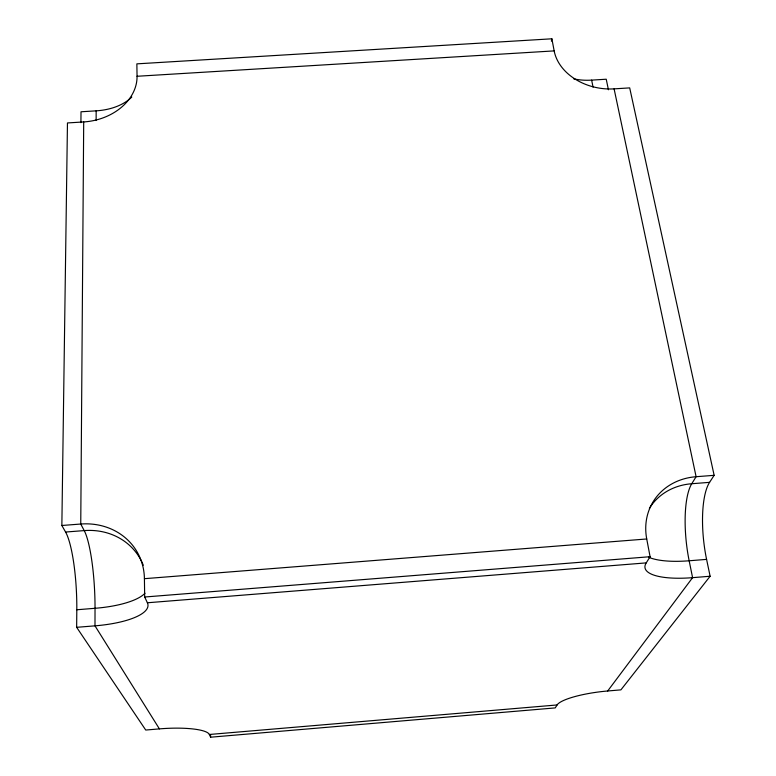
<?xml version="1.0" encoding="UTF-8"?>
<svg xmlns="http://www.w3.org/2000/svg" width="776" height="776" viewBox="0 0 776 776"><rect width="100%" height="100%" fill="white"/><g stroke="black" fill="none" stroke-linecap="round" stroke-linejoin="round"><path stroke-width="1.16" d="M96.137 120.522L96.156 110.842A53.34 34.483 5.7 0 0 131.804 97.039M83.701 121.939L80.752 524.033L84.215 530.6A63.506 11.223 87 0 1 95.031 608.297L94.992 625.844L159.41 728.887A44.63 9.448 -3.5 0 1 209.336 734.484L557.09 704.957A43.795 9.176 -7.3 0 1 607.686 690.989L620.907 689.864L710.118 576.248L706.587 559.38A62.041 19.128 83.6 0 1 709.574 482.352L714.143 475.329L629.695 87.892L614.097 88.862A52.176 40.129 9.8 0 1 554.161 50.896L137.051 76.271A53.437 41.477 -9.5 0 1 83.701 121.939L67.463 122.947L61.857 525.488L65.572 532.035A63.545 12.144 87.1 0 1 76.805 609.761L76.649 627.318L145.733 730.041L159.41 728.887M80.917 122.676L81.014 111.783L96.156 110.842M551.387 41.157L551.872 38.8L136.867 63.855L137.051 76.271M557.09 704.957L555.238 707.906L210.616 737.2L209.336 734.484M76.649 627.318L94.992 625.844A64.951 19.419 -1.6 0 0 147.391 602.768L646.224 562.891L650.094 556.712L646.728 538.971A64.612 56.58 30.7 0 1 696.101 476.716L714.143 475.329M607.686 690.989L692.59 577.664L689.156 560.776A62.08 18.285 83.7 0 1 691.755 483.729L696.101 476.716L614.097 88.862M61.857 525.488L80.752 524.033A65.882 59.451 -30.7 0 1 144.414 578.683L144.685 597.006L650.094 556.712M76.805 609.761L95.031 608.297A64.544 20.079 -1.4 0 0 144.986 593.252M706.587 559.38L689.156 560.776A63.341 19.109 -9.8 0 1 648.62 557.207M710.118 576.248L692.59 577.664A63.739 18.479 -9.6 0 1 646.224 562.891M144.414 578.683L646.728 538.971M65.572 532.035L84.215 530.6A65.019 58.792 -31.1 0 1 143.288 565.229M709.574 482.352L691.755 483.729A63.777 55.988 31 0 0 649.386 508.358M573.59 78.793A52.535 33.096 -17 0 0 591.642 80.122L606.231 79.22L608.433 89.773M144.685 597.006L147.391 602.768M591.642 80.122L593.068 87.164M551.872 38.8L554.161 50.896M210.538 734.823L210.616 737.2"/></g></svg>
